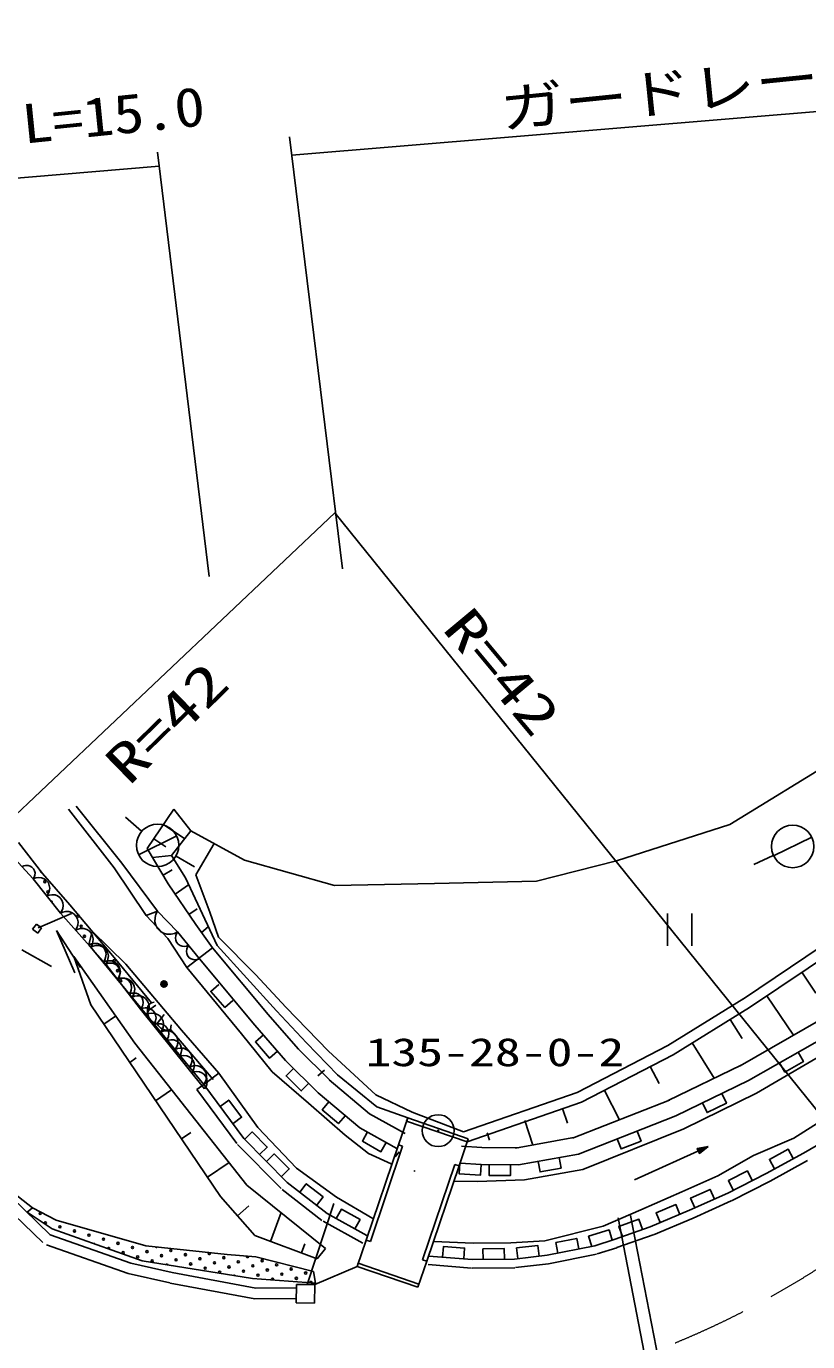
# Model space of a CAD drawing. Units: millimetres, scale not verified. Extents: x 40000 to 680000, y 20000 to 380000.
# Drawn here: x 233152 to 269760, y 252139 to 313724 of the extents above; entities that cross this region are included whole.
import ezdxf
from ezdxf.enums import TextEntityAlignment as Align

# ---------------------------------------------------------------- set-up
doc = ezdxf.new("R2010")
doc.units = ezdxf.units.MM
doc.header["$LTSCALE"] = 1000
doc.linetypes.add('CHAIN', pattern=[18.5, 12, -1.5, 3.5, -1.5])
for name, color, linetype, lineweight in [('M-BGD', 7, 'Continuous', 25), ('M-BMK', 2, 'CHAIN', 13), ('M-BMK-SRVR', 3, 'Continuous', 25)]:
    doc.layers.add(name, color=color, linetype=linetype, lineweight=lineweight)
doc.layers.add('M-BGD-HTXT', color=7, linetype='Continuous')
doc.styles.add('ＭＳ ゴシック', font='')
doc.styles.get('ＭＳ ゴシック').set_extended_font_data('MS Gothic')

# ---------------------------------------------------------------- blocks, each defined once
blk = doc.blocks.new('BUHIN2')
at = {"color": 3, "linetype": 'Continuous', "lineweight": 25}
for radius in [746, 22.5]:
    blk.add_circle((0, 0), radius, dxfattribs=at)
blk = doc.blocks.new('BUHIN4')
at = {"color": 7, "linetype": 'Continuous', "lineweight": 25}
for centre, radius in [((0, 0), 150), ((0, 0), 131), ((0, 0), 112), ((0, 0), 93.8), ((0, 0), 75), ((0, 0), 56.2), ((0, 1), 37.5), ((0, 0), 18.8)]:
    blk.add_circle(centre, radius, dxfattribs=at)
blk = doc.blocks.new('BUHIN37')
at = {"color": 7, "linetype": 'Continuous', "lineweight": 25}
blk.add_lwpolyline([(292, -334), (347, -242), (377, -145), (394, -16), (370, 93), (326, 193), (235, 297), (142, 354), (37, 392), (-93, 393), (-192, 375), (-292, 334)], dxfattribs=at)
blk = doc.blocks.new('BUHIN38')
at = {"color": 7, "linetype": 'Continuous', "lineweight": 25}
blk.add_lwpolyline([(378, -376), (436, -261), (464, -142), (473, 14), (435, 142), (374, 259), (257, 375), (140, 435), (12, 473), (-144, 463), (-261, 433), (-378, 376)], dxfattribs=at)
blk = doc.blocks.new('BUHIN39')
at = {"color": 7, "linetype": 'Continuous', "lineweight": 25}
blk.add_lwpolyline([(341, -382), (403, -275), (437, -163), (454, -13), (425, 112), (374, 227), (268, 345), (160, 410), (39, 453), (-112, 453), (-225, 430), (-341, 382)], dxfattribs=at)
blk = doc.blocks.new('BUHIN40')
at = {"color": 7, "linetype": 'Continuous', "lineweight": 25}
blk.add_lwpolyline([(280, -269), (321, -185), (340, -98), (345, 17), (315, 109), (270, 194), (183, 277), (97, 319), (3, 345), (-111, 336), (-196, 312), (-280, 269)], dxfattribs=at)
blk = doc.blocks.new('BUHIN94')
at = {"color": 7, "linetype": 'Continuous', "lineweight": 25}
blk.add_lwpolyline([(321, -355), (379, -254), (409, -149), (425, -9), (397, 107), (348, 215), (248, 325), (146, 384), (33, 424), (-108, 422), (-214, 400), (-321, 355)], dxfattribs=at)
blk = doc.blocks.new('BUHIN331')
at = {"color": 7, "linetype": 'Continuous', "lineweight": 25}
for p, q in [((-621, 715), (-532, -783)), ((617, -715), (529, 782))]:
    blk.add_line(p, q, dxfattribs=at)
blk = doc.blocks.new('BUHIN361')
at = {"color": 7, "linetype": 'Continuous', "lineweight": 25}
blk.add_lwpolyline([(360, -389), (422, -277), (455, -160), (470, -5), (438, 124), (382, 242), (271, 362), (157, 427), (31, 469), (-125, 466), (-242, 440), (-360, 389)], dxfattribs=at)
blk = doc.blocks.new('BUHIN362')
at = {"color": 7, "linetype": 'Continuous', "lineweight": 25}
blk.add_lwpolyline([(-275, 298), (-323, 212), (-348, 123), (-360, 4), (-335, -94), (-293, -185), (-208, -278), (-121, -327), (-24, -359), (95, -357), (185, -337), (275, -298)], dxfattribs=at)
blk = doc.blocks.new('BUHIN382')
at = {"color": 7, "linetype": 'Continuous', "lineweight": 25}
blk.add_line((866, 490), (-866, -490), dxfattribs=at)
blk.add_circle((0, 0), 995, dxfattribs=at)

msp = doc.modelspace()

# ---------------------------------------------------------------- linework, layer by layer
at = {"layer": 'M-BGD'}
for p, q in [((245591, 307691), (287169, 311156)), ((247965, 288319), (245486, 308545)), ((241726, 287965), (239292, 307825)), ((227311, 306170), (239372, 307175)), ((217098, 262079), (247604, 290947)), ((247604, 290947), (273979, 258261)), ((266110, 276358), (271767, 279814)), ((237633, 274539), (235485, 277216)), ((237263, 274332), (235136, 277075)), ((238555, 276041), (237805, 276703)), ((238822, 275225), (240065, 277065)), ((240065, 277065), (240865, 276049)), ((239587, 276357), (240576, 275689)), ((239948, 274904), (240865, 276049)), ((240865, 276049), (243378, 274690)), ((260803, 274651), (266110, 276358)), ((233904, 274064), (232793, 275514)), ((239133, 275685), (239694, 275306)), ((241099, 274004), (241956, 275459)), ((233480, 273811), (232424, 274952)), ((239806, 273571), (238822, 275225)), ((239068, 274812), (239948, 274904)), ((240604, 273851), (239948, 274904)), ((240167, 274873), (241029, 274366)), ((243378, 274690), (247593, 273500)), ((268149, 274907), (267242, 274486)), ((233904, 274064), (235197, 272597)), ((238769, 272093), (237263, 274332)), ((239303, 272292), (237633, 274539)), ((239560, 273985), (239981, 274235)), ((257052, 273703), (260803, 274651)), ((233480, 273811), (234751, 272205)), ((241091, 271667), (239806, 273571)), ((240127, 273095), (240758, 273522)), ((242089, 270684), (240604, 273851)), ((241743, 272247), (241099, 274004)), ((247593, 273500), (252271, 273585)), ((252271, 273585), (257052, 273703)), ((235197, 272597), (237273, 270119)), ((239303, 272292), (238769, 272093)), ((239303, 272292), (240238, 271323)), ((240770, 272143), (241157, 272405)), ((242153, 271076), (241743, 272247)), ((233636, 271693), (233450, 271458)), ((233871, 271508), (233636, 271693)), ((233703, 271521), (235264, 272180)), ((234751, 272205), (236879, 269819)), ((239790, 271022), (238769, 272093)), ((241882, 270581), (241091, 271667)), ((233686, 271272), (233450, 271458)), ((233686, 271272), (233871, 271508)), ((235431, 269403), (234559, 271395)), ((234559, 271395), (235691, 269657)), ((236233, 271367), (236086, 270725)), ((237813, 269808), (236233, 271367)), ((240669, 269651), (239790, 271022)), ((240238, 271323), (241268, 270069)), ((241361, 271296), (241677, 271562)), ((243910, 269320), (242153, 271076)), ((271657, 271497), (266747, 268198)), ((271951, 271092), (267026, 267783)), ((232949, 270482), (234337, 269703)), ((241467, 264181), (236086, 270725)), ((241882, 270581), (240669, 269651)), ((244480, 267463), (241882, 270581)), ((242089, 270684), (244880, 267636)), ((236177, 267904), (235374, 270176)), ((235374, 270176), (238229, 266110)), ((236879, 269819), (238509, 267714)), ((237273, 270119), (239022, 268000)), ((240429, 266725), (237813, 269808)), ((243865, 266951), (241268, 270069)), ((243236, 266552), (240669, 269651)), ((245315, 267797), (243910, 269320)), ((269488, 269437), (270145, 268459)), ((242243, 258940), (236177, 267904)), ((238837, 267611), (239217, 267902)), ((239022, 268000), (239141, 268040)), ((266763, 268208), (263214, 266012)), ((267847, 268334), (269090, 266484)), ((236783, 267008), (237324, 267374)), ((241508, 263984), (238509, 267714)), ((239278, 267037), (239611, 267459)), ((245899, 265828), (244469, 267475)), ((244880, 267636), (246279, 266125)), ((247306, 265748), (245315, 267797)), ((267026, 267783), (263461, 265577)), ((239914, 266754), (239936, 266979)), ((241904, 264413), (239914, 266754)), ((242177, 264706), (240429, 266725)), ((245294, 265304), (243865, 266951)), ((266135, 267231), (266691, 266332)), ((266589, 265058), (270378, 267218)), ((238229, 266110), (243485, 259470)), ((244666, 264778), (243236, 266552)), ((246279, 266125), (247738, 264627)), ((264352, 266129), (265378, 264470)), ((266985, 264363), (270774, 266523)), ((247393, 264363), (245855, 265875)), ((249531, 263699), (247306, 265748)), ((263214, 266012), (258960, 263810)), ((263461, 265577), (259158, 263349)), ((267366, 263769), (271154, 265996)), ((237996, 265215), (238303, 265422)), ((246833, 263793), (245294, 265304)), ((246817, 264588), (247124, 264845)), ((262385, 265020), (262799, 264220)), ((263226, 263425), (266635, 265083)), ((242177, 264706), (241467, 264181)), ((244005, 262160), (242177, 264706)), ((246366, 263311), (244666, 264778)), ((249237, 262812), (247348, 264404)), ((247738, 264627), (249580, 263127)), ((263576, 262706), (266985, 264363)), ((239210, 263422), (239957, 263927)), ((241467, 264181), (241146, 263943)), ((243016, 261413), (241146, 263943)), ((243337, 261651), (241467, 264181)), ((248781, 262151), (246833, 263793)), ((251229, 262879), (249531, 263699)), ((258960, 263810), (253640, 261963)), ((260234, 263906), (260944, 262533)), ((263955, 262101), (267366, 263769)), ((269111, 261671), (272469, 263804)), ((248089, 261802), (246366, 263311)), ((249580, 263127), (251020, 262613)), ((259158, 263349), (253804, 261491)), ((258274, 263063), (258499, 262365)), ((258737, 261670), (263284, 263451)), ((250899, 261886), (249237, 262812)), ((251020, 262613), (250587, 261361)), ((251020, 262613), (250971, 262471)), ((253804, 261491), (250971, 262471)), ((253853, 261632), (251020, 262613)), ((253640, 261963), (251229, 262879)), ((256505, 262491), (256877, 261342)), ((259029, 260925), (263576, 262706)), ((269563, 260969), (272982, 262964)), ((240423, 261629), (240863, 261927)), ((245814, 260258), (244005, 262160)), ((249190, 260942), (248089, 261802)), ((250509, 261187), (248781, 262151)), ((254737, 261919), (254846, 261581)), ((259230, 260197), (263955, 262101)), ((233448, 258412), (229473, 261498)), ((245094, 259306), (243053, 261370)), ((245378, 259587), (243337, 261651)), ((250587, 261361), (249082, 256894)), ((250776, 261298), (249271, 256830)), ((250776, 261298), (250587, 261361)), ((253426, 260367), (253804, 261491)), ((253535, 261297), (254488, 261227)), ((253853, 261632), (253804, 261491)), ((254488, 261227), (256224, 261214)), ((256075, 261201), (258886, 261712)), ((261644, 259710), (265092, 261277)), ((267226, 260851), (269111, 261671)), ((241636, 259836), (242651, 260523)), ((250248, 260468), (249190, 260942)), ((250440, 260799), (250621, 261029)), ((256218, 260414), (259029, 260925)), ((265546, 259897), (267226, 260851)), ((267807, 260011), (269563, 260969)), ((267998, 259660), (269755, 260617)), ((247690, 258913), (245814, 260258)), ((251321, 260104), (251357, 260150)), ((251720, 255976), (253236, 260431)), ((251910, 255911), (253426, 260367)), ((253426, 260367), (253236, 260431)), ((253477, 260499), (254456, 260427)), ((254456, 260427), (256218, 260414)), ((256486, 259720), (259230, 260197)), ((263857, 259150), (265546, 259897)), ((266015, 259097), (267807, 260011)), ((243485, 259470), (247168, 256505)), ((247250, 258134), (245378, 259587)), ((253222, 259651), (254297, 259636)), ((254297, 259636), (256486, 259720)), ((266197, 258741), (267998, 259660)), ((234270, 257138), (232461, 258898)), ((243853, 257109), (242243, 258940)), ((247005, 257818), (245133, 259271)), ((249388, 257911), (247690, 258913)), ((261949, 258320), (263857, 259150)), ((264229, 258291), (266015, 259097)), ((264394, 257926), (266180, 258733)), ((233922, 256779), (232131, 258521)), ((233448, 258412), (233197, 258206)), ((234357, 257416), (233197, 258206)), ((234555, 257823), (233448, 258412)), ((243048, 258024), (243581, 258493)), ((244585, 256837), (245085, 258181)), ((246304, 254817), (247565, 258610)), ((249105, 257106), (247250, 258134)), ((260180, 257540), (261949, 258320)), ((261463, 258047), (263804, 245966)), ((262382, 257518), (264229, 258291)), ((238758, 256631), (234555, 257823)), ((248911, 256756), (247056, 257784)), ((257442, 256867), (260180, 257540)), ((260687, 256922), (262382, 257518)), ((263218, 245837), (260873, 257933)), ((262536, 257149), (264394, 257926)), ((238055, 255808), (234270, 257138)), ((234357, 257416), (238581, 255928)), ((246781, 256021), (243853, 257109)), ((249082, 256894), (248656, 255666)), ((249271, 256830), (249082, 256894)), ((252247, 256827), (254094, 256756)), ((255857, 256760), (257442, 256867)), ((259780, 256628), (260687, 256922)), ((260820, 256544), (262514, 257141)), ((237917, 255327), (234105, 256666)), ((238758, 256631), (242559, 256224)), ((242559, 256224), (243910, 256107)), ((246049, 256293), (246208, 256721)), ((247168, 256505), (246781, 256021)), ((254094, 256756), (255857, 256760)), ((257555, 256184), (259780, 256628)), ((257617, 255789), (259859, 256236)), ((259904, 256248), (260810, 256541)), ((239985, 255375), (238055, 255808)), ((238581, 255928), (243754, 255091)), ((246607, 255432), (243910, 256107)), ((248656, 255666), (246671, 254812)), ((248705, 255808), (248656, 255666)), ((251490, 254685), (248656, 255666)), ((251539, 254826), (248705, 255808)), ((251490, 254685), (251910, 255911)), ((251910, 255911), (251720, 255976)), ((251979, 255746), (254002, 255581)), ((252012, 256145), (254035, 255980)), ((254035, 255980), (256027, 256004)), ((254040, 255580), (256032, 255604)), ((256027, 256004), (257555, 256184)), ((256074, 255607), (257617, 255789)), ((239875, 254887), (237917, 255327)), ((243899, 254652), (239985, 255375)), ((243754, 255091), (246698, 254884)), ((246698, 254884), (246607, 255432)), ((243854, 254152), (239894, 254883)), ((245806, 254661), (243899, 254652)), ((245808, 254823), (245797, 253951)), ((246671, 254812), (245808, 254823)), ((246660, 253940), (246671, 254812)), ((245809, 254161), (243854, 254152)), ((245797, 253951), (246660, 253940))]:
    msp.add_line(p, q, dxfattribs=at)
for points in [[(239303, 272292), (239226, 272148), (239188, 271999), (239173, 271802), (239217, 271639), (239291, 271490), (239436, 271340), (239582, 271261), (239743, 271211), (239941, 271219), (240089, 271254), (240238, 271323)], [(242168, 268868), (241794, 268537), (242457, 267788), (242831, 268120)], [(244259, 266499), (243882, 266171), (244538, 265416), (244916, 265744)], [(268445, 265196), (268693, 264761), (269562, 265256), (269314, 265691)], [(245669, 264936), (245319, 264579), (246032, 263878), (246383, 264235)], [(264831, 263316), (265049, 262866), (265949, 263303), (265730, 263753)], [(242836, 262350), (243236, 262650), (242637, 263450), (242236, 263151)], [(247338, 263377), (247014, 262996), (247776, 262348), (248100, 262729)], [(244081, 260899), (244437, 261250), (243734, 261962), (243378, 261610)], [(249143, 261964), (248896, 261529), (249765, 261035), (250012, 261470)], [(260837, 261633), (261019, 261167), (261950, 261532), (261768, 261998)], [(265045, 261256), (264692, 260979), (264604, 261172), (265044, 261256)], [(264733, 261114), (264814, 261151), (264738, 261103), (264728, 261126), (264814, 261151)], [(269086, 260711), (268847, 261150), (267968, 260672), (268207, 260233)], [(245115, 259873), (245467, 260228), (244758, 260932), (244406, 260578)], [(257132, 260580), (257221, 260088), (258205, 260267), (258116, 260759)], [(253468, 260500), (253431, 260001), (254428, 259928), (254465, 260427)], [(254837, 260424), (254833, 259925), (255833, 259917), (255837, 260417)], [(267163, 259687), (266939, 260134), (266045, 259685), (266269, 259239)], [(246749, 258523), (247055, 258918), (246265, 259531), (245959, 259136)], [(265389, 258815), (265184, 259271), (264271, 258861), (264476, 258405)], [(248547, 257417), (248790, 257854), (247917, 258341), (247674, 257905)], [(263776, 258101), (263583, 258562), (262660, 258177), (262853, 257715)], [(262020, 257398), (261852, 257869), (260910, 257535), (261077, 257063)], [(259038, 256483), (258942, 256974), (257961, 256782), (258057, 256291)], [(260598, 256893), (260451, 257371), (259495, 257078), (259642, 256600)], [(253650, 256022), (253687, 256521), (252690, 256595), (252653, 256096)], [(255548, 255998), (255543, 256498), (254543, 256486), (254549, 255986)], [(257172, 256141), (257117, 256638), (256123, 256529), (256178, 256032)]]:
    msp.add_lwpolyline(points, dxfattribs=at)
for points in [[(265092, 261277), (264585, 261184), (264688, 260957)], [(264998, 261235), (264701, 261004), (264629, 261163)], [(264953, 261214), (264710, 261029), (264654, 261154)], [(264906, 261193), (264720, 261053), (264678, 261144)], [(264861, 261172), (264729, 261078), (264703, 261135)]]:
    msp.add_lwpolyline(points, close=True, dxfattribs=at)
for centre in [(234017, 273675), (234168, 273198), (235573, 272069), (235723, 271592), (235874, 271115), (237279, 269986), (237429, 269509), (237580, 269032), (233803, 258144), (234047, 257707), (234727, 257514), (235407, 257322), (236088, 257129), (236768, 256936), (237448, 256743), (237692, 256306), (238128, 256550), (238809, 256357), (239489, 256164), (239926, 256408), (240606, 256215), (238372, 256113), (239052, 255920), (240169, 255971), (240850, 255778), (241286, 256022), (241530, 255585), (241966, 255829), (242403, 256072), (242647, 255636), (243083, 255880), (243764, 255687), (244200, 255930), (244880, 255737), (245561, 255544), (242210, 255392), (243327, 255443), (244007, 255250), (244444, 255494), (245124, 255301), (245804, 255108), (246241, 255352)]:
    msp.add_circle(centre, 49.8, dxfattribs=at)
for centre, radius, start, end in [((233867, 274152), 49.8, 156.07839, 278.79564), ((234318, 272721), 49.8, 330.51269, 106.14899), ((239134, 267708), 312, 110.93787, 198.14343), ((239359, 267556), 525, 173.95764, 261.16333), ((239745, 267229), 505, 202.43665, 289.64233), ((236331, 256692), 49.8, 12.87969, 128.30439), ((237012, 256499), 49.8, 319.98703, 181.19705), ((239245, 256601), 49.8, 199.46489, 328.30389), ((241723, 256265), 49.8, 99.99176, 67.77702), ((239733, 255727), 49.8, 7.07876, 154.56027), ((243520, 256123), 49.8, 154.12607, 16.02377), ((242890, 255199), 49.8, 29.98055, 131.65848), ((244688, 255057), 49.8, 316.96207, 214.97459), ((246485, 254915), 49.8, 337.41327, 194.52339)]:
    msp.add_arc(centre, radius, start, end, dxfattribs=at)
at = {"layer": 'M-BMK'}
msp.add_arc((247604, 290947), 42000, 223.41924, 308.90125, dxfattribs=at)

# ---------------------------------------------------------------- block references
at = {"layer": 'M-BGD', "rotation": 356.62464}
for name, p in [('BUHIN382', (239305, 275379)), ('BUHIN382', (269056, 275327)), ('BUHIN40', (233216, 274097)), ('BUHIN39', (233798, 273410)), ('BUHIN39', (234433, 272606)), ('BUHIN38', (235105, 271807)), ('BUHIN331', (263765, 271430)), ('BUHIN38', (235815, 271012)), ('BUHIN362', (240495, 271010)), ('BUHIN361', (236423, 270316)), ('BUHIN38', (236524, 270217)), ('BUHIN362', (241010, 270382)), ('BUHIN361', (237095, 269498)), ('BUHIN37', (237151, 269468)), ('BUHIN37', (237694, 268767)), ('BUHIN361', (237768, 268680)), ('BUHIN4', (239603, 268885)), ('BUHIN37', (238238, 268065)), ('BUHIN361', (238441, 267862)), ('BUHIN94', (238809, 267341)), ('BUHIN361', (239113, 267044)), ('BUHIN94', (239409, 266595)), ('BUHIN361', (239786, 266226)), ('BUHIN94', (240009, 265849)), ('BUHIN361', (240458, 265408)), ('BUHIN94', (240608, 265103)), ('BUHIN361', (241131, 264590)), ('BUHIN94', (241208, 264357))]:
    msp.add_blockref(name, p, dxfattribs=at)
at = {"layer": 'M-BMK-SRVR', "rotation": 356.62464}
msp.add_blockref('BUHIN2', (252446, 262019), dxfattribs=at)

# ---------------------------------------------------------------- texts
at = {"layer": 'M-BGD-HTXT', "style": 'ＭＳ ゴシック'}
for s, rotation, width, p in [('ガードレール\u3000L=45.0', 5.8, 1.2, (255506, 308386)), ('側溝\u3000L=15.0', 5.8, 1.15, (224517, 306810)), ('R=42', 309.8, 1.35, (252166, 285158)), ('R=42', 44.3, 1.35, (238338, 277723))]:
    msp.add_text(s, height=1833, rotation=rotation, dxfattribs=dict(at, width=width)).set_placement(p, align=Align.BOTTOM_LEFT)
at = {"layer": 'M-BGD-HTXT', "style": 'ＭＳ ゴシック', "width": 1.35}
msp.add_text('135-28-0-2', height=1320, dxfattribs=at).set_placement((249044, 264641), align=Align.BOTTOM_LEFT)

doc.saveas('drawing.dxf')
